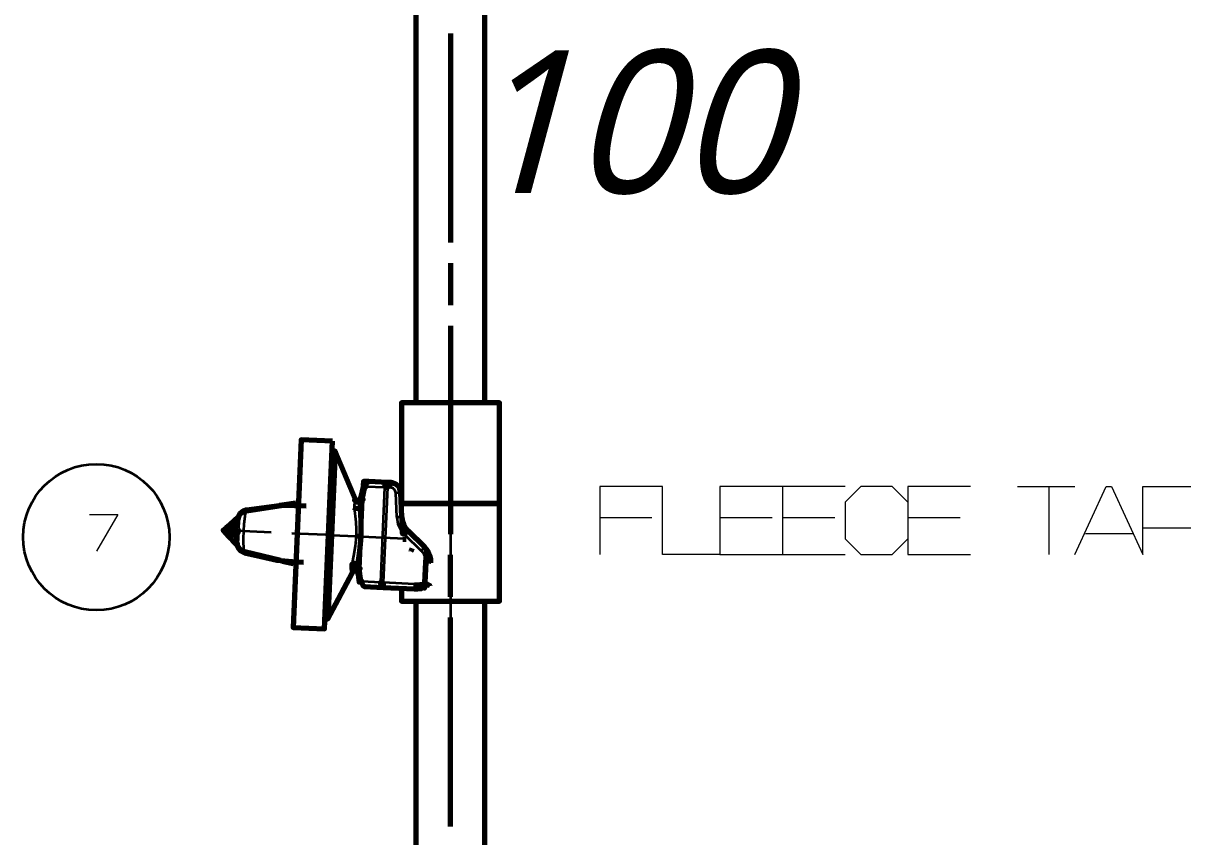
# Model space of a CAD drawing. Header units: millimetres. Extents: x 0 to 174, y 0 to 33.
# Drawn here: x 42.284 to 44.47, y 10.768 to 12.302 of the extents above; entities that cross this region are included whole.
import ezdxf

# ---------------------------------------------------------------- set-up
doc = ezdxf.new("R2010")
doc.units = ezdxf.units.MM
doc.layers.add('PDF_Geomertry', color=7, linetype='Continuous', true_color=0x405f80)
doc.layers.add('PDF_Text', color=7, linetype='Continuous')
doc.styles.add('PDF Lucida Handwriting Italic', font='')
doc.styles.get('PDF Lucida Handwriting Italic').set_extended_font_data('Lucida Handwriting', italic=True)

# ---------------------------------------------------------------- blocks, each defined once
blk = doc.blocks.new('SYM_7_040')
at = {"layer": 'PDF_Geomertry', "lineweight": 70}
for points in [[(0.0074, 0.1745), (-0.0516, 0.177), (-0.067, -0.1769), (-0.0081, -0.1795)], [(0.1059, 0.0869), (0.106, 0.0885), (0.1077, 0.0937), (0.1092, 0.0958), (0.1102, 0.0963), (0.1112, 0.0965), (0.1112, 0.0956), (0.1108, 0.0867)], [(0.0602, 0.0665), (0.0602, 0.0663), (0.0602, 0.0663), (0.0603, 0.0662), (0.0615, 0.0656), (0.0649, 0.0645), (0.0613, 0.0647), (0.0601, 0.0648)], [(0.1372, 0.0565), (0.3222, 0.0565)], [(0.1833, -0.0544), (0.182, -0.0787), (0.1813, -0.0931), (0.1809, -0.103), (0.1813, -0.0931), (0.182, -0.0787)], [(0.103, -0.0917), (0.1026, -0.1015), (0.1016, -0.1012), (0.0999, -0.0997), (0.0983, -0.0952), (0.0981, -0.0916)]]:
    blk.add_lwpolyline(points, close=True, dxfattribs=at)
for points in [[(0.0123, 0.1555), (0.0053, -0.0027), (-0.0016, -0.161)], [(0.0513, 0.063), (0.0123, 0.1555), (0.0066, 0.1558)], [(0.0656, 0.0903), (0.068, 0.0892), (0.0702, 0.0885), (0.0708, 0.0922), (0.0727, 0.0965), (0.0745, 0.0978), (0.0755, 0.098), (0.0722, 0.0976), (0.0692, 0.0959), (0.0669, 0.0935), (0.0656, 0.0903), (0.0603, 0.0665), (0.0585, 0.0634), (0.0552, 0.062), (0.0516, 0.0628), (0.0492, 0.0655), (0.049, 0.0628), (0.0515, 0.0602), (0.0553, 0.0597), (0.0587, 0.0615), (0.0601, 0.0648), (0.0595, 0.0506), (0.0606, 0.0233), (0.0608, -0.0052), (0.0583, -0.0334), (0.0547, -0.0608), (0.0544, -0.0655), (0.0592, -0.0656), (0.0578, -0.0659), (0.0545, -0.0672), (0.0528, -0.0641), (0.0498, -0.0627), (0.0462, -0.0631), (0.0435, -0.0656), (0.0447, -0.0733), (0.0447, -0.0737)], [(0.1395, 0.0002), (0.1391, 0.0081), (0.1388, 0.0159), (0.1385, 0.0237), (0.1383, 0.0274), (0.1383, 0.0284), (0.1381, 0.0312), (0.1362, 0.0776), (0.1334, 0.0867), (0.1266, 0.0934), (0.1176, 0.0962), (0.1112, 0.0965), (0.0755, 0.098), (0.0656, 0.0984), (0.0653, 0.0903)], [(0.0497, 0.0672), (0.0492, 0.0655)], [(0.0601, 0.0663), (0.0608, 0.0681)], [(0.0602, 0.0666), (0.0601, 0.0665)], [(0.0601, 0.0656), (0.0602, 0.0665), (0.0602, 0.0665), (0.0602, 0.0665), (0.0601, 0.0666)], [(-0.1728, -0.0165), (-0.1726, -0.0201), (-0.1715, -0.0237), (-0.1694, -0.0272), (-0.1666, -0.0301), (-0.1633, -0.0324), (-0.1597, -0.034), (-0.1599, -0.0352), (-0.1599, -0.0355), (-0.1598, -0.0356), (-0.1598, -0.0358), (-0.1598, -0.0358), (-0.166, -0.0322), (-0.1694, -0.0284), (-0.1722, -0.0226), (-0.1728, -0.0165), (-0.1726, -0.0091), (-0.1722, -0.001), (-0.1717, 0.0005), (-0.1702, 0.0034), (-0.1699, 0.0047), (-0.1699, 0.0052), (-0.1701, 0.0065), (-0.1713, 0.0095), (-0.1716, 0.011), (-0.1715, 0.0152), (-0.1713, 0.0192), (-0.1709, 0.0266), (-0.1698, 0.0319), (-0.1666, 0.0369), (-0.1631, 0.0398), (-0.1563, 0.0427), (-0.1565, 0.0441), (-0.1563, 0.0445), (-0.1563, 0.0445), (-0.1563, 0.0447), (-0.1541, 0.0449), (-0.0924, 0.053)], [(-0.1698, 0.0324), (-0.1709, 0.0266), (-0.1703, 0.0308), (-0.1687, 0.0348), (-0.1665, 0.0383), (-0.1634, 0.041), (-0.1599, 0.0433), (-0.1563, 0.0445)], [(-0.1541, 0.0449), (-0.1542, 0.0449), (-0.1544, 0.0447), (-0.1547, 0.0444), (-0.1548, 0.0431), (-0.086, 0.0535)], [(-0.0616, 0.0572), (-0.083, 0.0542), (-0.0924, 0.053), (-0.086, 0.0535), (-0.0644, 0.0531), (-0.0426, 0.0526)], [(0.0595, 0.0506), (0.0591, 0.0492), (0.0581, 0.048), (0.0548, 0.0467), (0.0509, 0.0472), (0.0494, 0.0481), (0.0483, 0.0494)], [(-0.1723, -0.022), (-0.1803, -0.0135), (-0.1838, -0.0098), (-0.1873, -0.0062), (-0.1906, -0.0027), (-0.1934, 0.0002), (-0.1991, 0.0062), (-0.1928, 0.0116), (-0.1915, 0.0128), (-0.1787, 0.0242), (-0.1699, 0.032)], [(-0.1548, 0.0431), (-0.1563, 0.0427)], [(0.1928, -0.0548), (0.1924, -0.048), (0.1909, -0.0412), (0.1883, -0.0348), (0.1845, -0.0291), (0.1845, -0.0292), (0.1845, -0.0294), (0.1844, -0.0297), (0.1844, -0.0313), (0.1842, -0.0344), (0.1833, -0.0544), (0.1842, -0.0344), (0.1844, -0.0313), (0.1844, -0.0297), (0.1845, -0.0294), (0.1845, -0.0292), (0.1845, -0.0291), (0.181, -0.0253), (0.1499, 0.0051), (0.1451, 0.0106), (0.1415, 0.017), (0.1392, 0.024), (0.1381, 0.0312), (0.1394, 0.0203), (0.1408, 0.0133), (0.1445, -0.0005), (0.1426, -0.0005), (0.1399, -0.0002), (0.1397, -0.0001), (0.1395, 0.0001), (0.1395, 0.0001), (0.1395, 0.0001)], [(-0.1722, -0.0015), (-0.1806, -0.0012), (-0.1859, -0.002), (-0.1899, -0.0016), (-0.1931, -0.0001), (-0.1934, 0.0002)], [(-0.1716, 0.0116), (-0.1801, 0.0119), (-0.1852, 0.0133), (-0.1894, 0.0131), (-0.1926, 0.0119), (-0.1928, 0.0116)], [(-0.1806, -0.0012), (-0.1831, -0.0002), (-0.1849, 0.0022), (-0.1855, 0.0053)], [(0.0608, -0.0052), (0.0519, -0.0048)], [(0.1399, -0.0106), (0.1458, -0.0103)], [(-0.0906, -0.0508), (-0.1583, -0.0344), (-0.1581, -0.0356), (-0.158, -0.036), (-0.1577, -0.0363), (-0.1577, -0.0363), (-0.1598, -0.0358)], [(-0.1583, -0.0344), (-0.1597, -0.034)], [(-0.1577, -0.0363), (-0.1272, -0.0431), (-0.097, -0.0498), (-0.0906, -0.0508), (-0.069, -0.0523), (-0.0473, -0.0537)], [(0.1555, -0.0328), (0.1558, -0.0324), (0.1577, -0.0274)], [(-0.0877, -0.0519), (-0.0698, -0.0558), (-0.0666, -0.0566)], [(-0.0073, -0.1608), (-0.0016, -0.161), (0.0492, -0.0651)], [(0.0547, -0.0608), (0.0542, -0.0591), (0.0516, -0.0567), (0.049, -0.0562), (0.0466, -0.0565), (0.0437, -0.0584), (0.0434, -0.063), (0.0462, -0.0609), (0.0501, -0.0606), (0.0533, -0.0624), (0.0541, -0.0638), (0.0544, -0.0655), (0.0545, -0.0672), (0.0577, -0.0915), (0.0577, -0.0915), (0.0577, -0.0913), (0.0577, -0.0913), (0.058, -0.0912), (0.0605, -0.0903), (0.0624, -0.0899), (0.0626, -0.0933), (0.0642, -0.098), (0.0669, -0.0999), (0.1026, -0.1015), (0.1615, -0.1041), (0.1673, -0.1042), (0.1749, -0.1038), (0.1748, -0.1026), (0.1735, -0.0942)], [(0.0551, -0.074), (0.0551, -0.0738), (0.0551, -0.073), (0.0542, -0.0662)], [(0.0556, -0.0756), (0.0551, -0.0738)], [(0.1674, -0.1035), (0.1615, -0.1041)], [(0.1744, -0.0997), (0.171, -0.1022), (0.1674, -0.1035), (0.1663, -0.1033), (0.1652, -0.1035)], [(0.1673, -0.1042), (0.1674, -0.1035), (0.1677, -0.0947)], [(0.1812, -0.0952), (0.1812, -0.0972)], [(0.1876, -0.1019), (0.1815, -0.0931), (0.1908, -0.0981), (0.1909, -0.0983)]]:
    blk.add_lwpolyline(points, dxfattribs=at)
at = {"layer": 'PDF_Geomertry', "lineweight": 35}
blk.add_lwpolyline([(0.1059, 0.0869), (0.0702, 0.0885), (0.0649, 0.0645), (0.0592, -0.0656), (0.0624, -0.0899), (0.0981, -0.0916)], close=True, dxfattribs=at)
for points in [[(0.1176, 0.0962), (0.1176, 0.0948), (0.1172, 0.0865), (0.1108, 0.0867), (0.103, -0.0917), (0.1619, -0.0944), (0.1615, -0.1041)], [(0.1265, 0.0772), (0.1262, 0.079), (0.1256, 0.0806), (0.1247, 0.0824), (0.1237, 0.0835), (0.122, 0.0849), (0.1206, 0.0856), (0.1187, 0.0862), (0.1172, 0.0865)], [(0.1381, 0.0312), (0.1378, 0.0312), (0.1374, 0.0312), (0.1353, 0.031), (0.1284, 0.0308), (0.1265, 0.0772), (0.1353, 0.0776), (0.1362, 0.0776)], [(-0.083, 0.0542), (-0.057, 0.0531)], [(-0.0616, 0.0572), (-0.0569, 0.0569)], [(0.049, 0.0628), (0.0483, 0.0494), (0.051, 0.0217), (0.0519, 0.0085), (0.0519, -0.0048)], [(-0.1852, 0.0133), (-0.1726, 0.0174), (-0.1787, 0.0242)], [(-0.1597, -0.034), (-0.1602, -0.0094), (-0.159, 0.0184), (-0.1563, 0.0427)], [(0.1284, 0.0308), (0.1305, 0.0187), (0.1355, 0.0076), (0.1431, -0.0019)], [(-0.1699, 0.0047), (-0.1855, 0.0053), (-0.1895, 0.0041), (-0.1931, -0.0001)], [(-0.1699, 0.0052), (-0.1853, 0.0059), (-0.1894, 0.0074), (-0.1912, 0.0094), (-0.1926, 0.0119)], [(-0.1853, 0.0059), (-0.1845, 0.009), (-0.1827, 0.0112), (-0.1801, 0.0119)], [(-0.1713, 0.0185), (-0.1726, 0.0174), (-0.1713, 0.0174)], [(0.1499, 0.0051), (0.1494, 0.0045), (0.1431, -0.0019), (0.1744, -0.0323), (0.1802, -0.0262), (0.181, -0.0253)], [(-0.1803, -0.0135), (-0.1794, -0.0127), (-0.1737, -0.0073), (-0.1859, -0.002)], [(-0.1724, -0.0085), (-0.1737, -0.0073), (-0.1724, -0.0073)], [(-0.0003, -0.0026), (0.0053, -0.0027), (0.0519, -0.0048), (0.0501, -0.0234), (0.0467, -0.0417), (0.0435, -0.0584)], [(0.1744, -0.0323), (0.1792, -0.0387), (0.1823, -0.0463), (0.1831, -0.0544)], [(-0.0616, -0.053), (-0.0877, -0.0519)], [(-0.0619, -0.0567), (-0.0666, -0.0566)], [(0.0434, -0.063), (0.0435, -0.0656)], [(0.1928, -0.0548), (0.192, -0.0548), (0.1833, -0.0544), (0.1831, -0.0544), (0.182, -0.0787), (0.1815, -0.0931), (0.1813, -0.0931), (0.1735, -0.0942), (0.1677, -0.0947), (0.1619, -0.0944)], [(0.1813, -0.0942), (0.1745, -0.094), (0.1724, -0.0938), (0.172, -0.0938), (0.1716, -0.0938)]]:
    blk.add_lwpolyline(points, dxfattribs=at)

msp = doc.modelspace()

# ---------------------------------------------------------------- linework, layer by layer
at = {"layer": 'PDF_Geomertry', "lineweight": 70}
for points in [[(43.0247, 13.3267), (43.0247, 11.5865)], [(43.1547, 11.5865), (43.1547, 13.3267)], [(42.9972, 11.2367), (42.9972, 11.2125), (43.1822, 11.2125), (43.1822, 11.3961), (43.1822, 11.5865), (42.9972, 11.5865), (42.9972, 11.3961), (42.9972, 11.3942)], [(43.0247, 11.2125), (43.0247, 9.2933)], [(43.1547, 9.2933), (43.1547, 11.2125)]]:
    msp.add_lwpolyline(points, dxfattribs=at)
at = {"layer": 'PDF_Geomertry', "color": 3, "lineweight": 70}
for points in [[(43.0897, 12.2826), (43.0897, 11.8889)], [(43.0897, 11.8496), (43.0897, 11.7708)], [(43.0897, 11.7314), (43.0897, 11.3961), (43.0897, 11.3388)], [(43.0897, 11.2207), (43.0897, 11.2994)], [(43.0897, 10.7876), (43.0897, 11.1813)]]:
    msp.add_lwpolyline(points, dxfattribs=at)
at = {"layer": 'PDF_Geomertry', "color": 18, "lineweight": 35, "true_color": 0x260000}
for points in [[(43.0897, 12.2826), (43.0897, 11.8889)], [(43.0897, 11.8496), (43.0897, 11.7708)], [(43.0897, 11.7314), (43.0897, 11.3378)], [(43.0897, 11.5701), (43.0897, 11.7146)], [(43.0897, 11.5307), (43.0897, 11.4519)], [(43.0897, 11.3831), (43.0897, 11.524), (43.0897, 11.3388)], [(43.0897, 11.4126), (43.0897, 11.2682), (43.0897, 11.2983)], [(42.7515, 11.3419), (42.6575, 11.346)], [(43.0897, 11.3438), (43.0897, 11.265)], [(42.8696, 11.3367), (42.791, 11.3401)], [(42.9089, 11.335), (43.0031, 11.3308)], [(43.0897, 11.2207), (43.0897, 11.2994)], [(43.0897, 11.2256), (43.0897, 11.0846)], [(43.0897, 10.7876), (43.0897, 11.1813)]]:
    msp.add_lwpolyline(points, dxfattribs=at)
at = {"layer": 'PDF_Geomertry', "color": 7, "lineweight": 13}
for points in [[(43.5974, 11.3004), (43.4892, 11.3004), (43.4892, 11.4285), (43.371, 11.4285), (43.371, 11.3004)], [(43.7156, 11.4285), (43.5974, 11.4285), (43.5974, 11.3004), (43.7156, 11.3004)], [(43.8336, 11.4285), (43.7156, 11.4285), (43.7156, 11.3004), (43.8336, 11.3004)], [(43.9517, 11.3989), (43.9222, 11.4285), (43.8632, 11.4285), (43.8336, 11.3989), (43.8336, 11.33), (43.8632, 11.3004), (43.9222, 11.3004), (43.9517, 11.33)], [(44.0699, 11.4285), (43.9517, 11.4285), (43.9517, 11.3004), (44.0699, 11.3004)], [(44.1585, 11.4285), (44.2667, 11.4285)], [(44.2175, 11.4285), (44.2175, 11.3004)], [(44.2667, 11.3004), (44.3257, 11.4285), (44.3356, 11.4285), (44.3946, 11.3004), (44.3946, 11.4285), (44.4931, 11.4285), (44.5128, 11.4088), (44.5128, 11.3693), (44.4931, 11.3497), (44.3946, 11.3497)], [(43.4694, 11.3693), (43.371, 11.3693)], [(43.6958, 11.3693), (43.5974, 11.3693)], [(43.8139, 11.3693), (43.7156, 11.3693)], [(44.0501, 11.3693), (43.9517, 11.3693)], [(44.2864, 11.3399), (44.375, 11.3399)]]:
    msp.add_lwpolyline(points, dxfattribs=at)
at = {"layer": 'PDF_Geomertry', "color": 18, "lineweight": 13, "true_color": 0x260000}
msp.add_lwpolyline([(42.4092, 11.3758), (42.4625, 11.3758), (42.4225, 11.3069)], dxfattribs=at)
at = {"layer": 'PDF_Geomertry', "color": 18, "lineweight": 35, "true_color": 0x260000}
msp.add_circle((42.4222, 11.3331), 0.1378, dxfattribs=at)

# ---------------------------------------------------------------- block references
msp.add_blockref('SYM_7_040', (42.8601, 11.3397))

# ---------------------------------------------------------------- texts
at = {"layer": 'PDF_Text', "insert": (43.1167, 11.9784), "char_height": 0.26906, "attachment_point": 7, "style": 'PDF Lucida Handwriting Italic'}
msp.add_mtext('100', dxfattribs=at)

doc.saveas('drawing.dxf')
